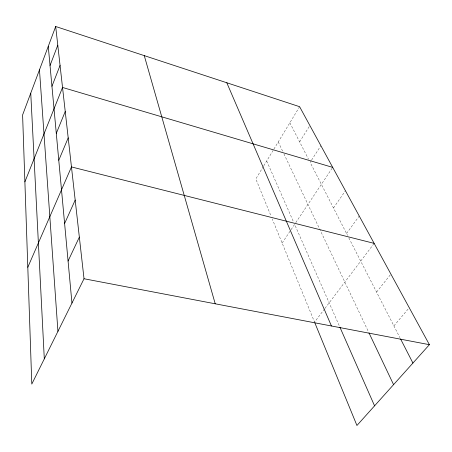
<?xml version="1.0" encoding="UTF-8"?>
<svg xmlns="http://www.w3.org/2000/svg" width="452" height="452" viewBox="0 0 452 452"><rect width="100%" height="100%" fill="white"/><g stroke="black" fill="none" stroke-linecap="round" stroke-linejoin="round"><path stroke-width="0.34" stroke-dasharray="2.26 1.69" d="M263.426 166.381L255.826 178.93L271.177 216.367M263.787 165.788L273.55 149.68M273.912 149.087L299.603 106.695M299.636 141.9L309.869 125.52M311.236 160.641L310.123 162.364L347.526 235.385M311.603 160.064L320.875 145.702M282.121 243.057L290.704 230.221M291.094 229.633L294.608 224.384L339.616 326.542M295.783 222.621L332.7 167.387M333.486 207.982L345.447 190.755M346.56 233.503L359.221 216.005M324.57 308.885L314.552 322.129L272.24 218.949M324.988 308.337L374.149 243.374M376.572 292.088L390.901 274.093M393.901 325.92L409.235 307.716M289.851 122.786L308.535 159.262M348.814 237.899L399.924 337.684M278.246 141.928L282.715 151.335M283.907 153.838L368.662 332.22M266.686 161.008L293.472 221.802"/><path stroke-width="0.68" d="M55.686 26.504L22.6 114.955L31.798 384.087L84.021 278.748L55.686 26.504L299.603 106.695L429.4 344.684L356.939 425.496L314.812 322.773M50.031 65.512L57.788 45.177M51.946 86.259L60.059 65.427M24.888 181.857L62.534 87.456L332.7 167.387M56.291 133.363L65.235 111.508M58.777 160.257L68.201 137.883M27.804 267.273L71.461 166.929L374.149 243.374M64.613 223.508L75.185 200.095M68.077 261.03L79.343 237.13M84.021 278.748L429.4 344.684M400.562 338.921L412.925 363.058M368.962 332.847L393.573 384.641M339.904 327.186L374.561 405.845M226.802 82.761L331.429 325.977M144.267 55.624L215.225 303.795M48.262 46.353L71.953 303.083M39.471 69.862L57.929 331.372M30.747 93.168L44.302 358.871"/></g></svg>
